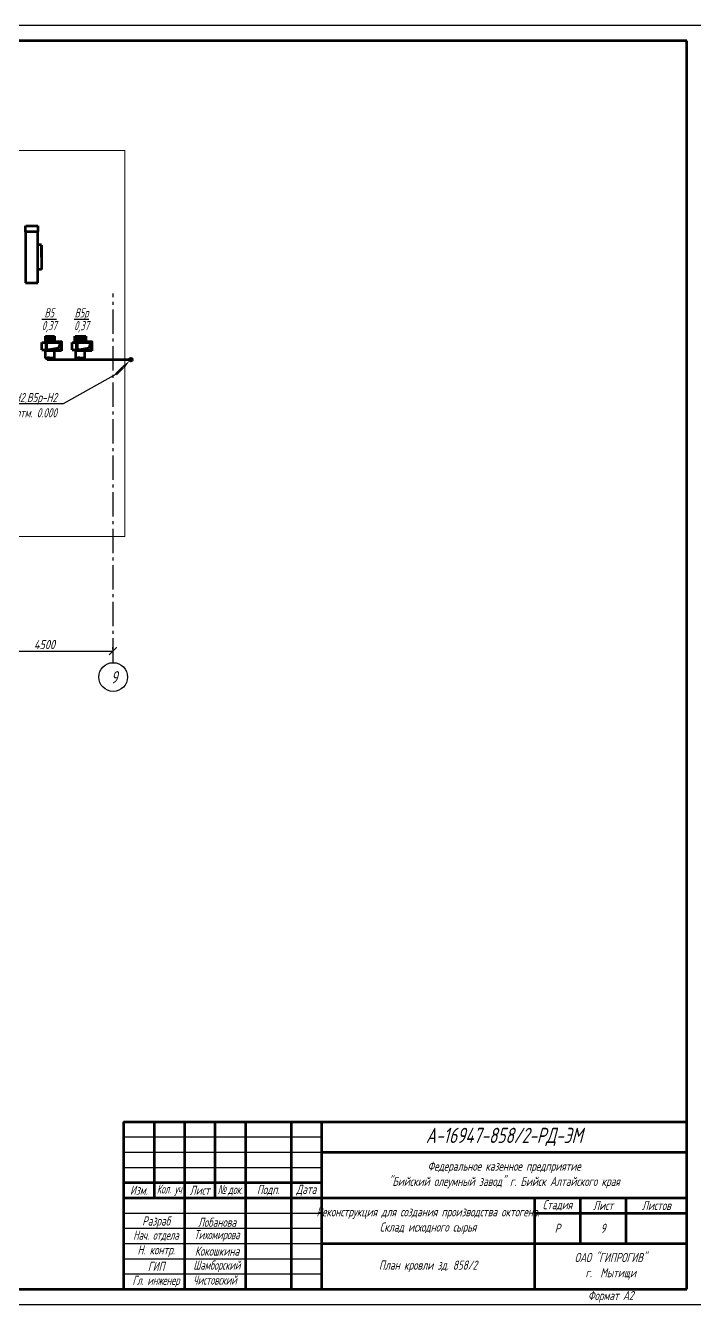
# Model space of a CAD drawing. Header units: millimetres. Extents: x -10490 to 5162, y -5053 to 76.
# Drawn here: x -3880.2 to -3660.5, y -814.1 to -394.1 of the extents above; entities that cross this region are included whole.
import ezdxf
from ezdxf import colors
from ezdxf.entities.mleader import LeaderData, LeaderLine
from ezdxf.math import Vec2, Vec3

# ---------------------------------------------------------------- set-up
doc = ezdxf.new("R2010")
doc.units = ezdxf.units.MM
doc.linetypes.add('gost6', pattern=[12, 8, -1.5, 1, -1.5])
doc.layers.get('Defpoints').update_dxf_attribs({"color": 33})
for name, color, linetype, lineweight in [('КаБель силовой (Вновь)', 1, 'Continuous', 60), ('Линия выноска', 137, 'Continuous', 25), ('Осевая', 4, 'gost6', 25), ('Размерная', 4, 'Continuous', 25), ('Рамка толстая', 7, 'Continuous', 60), ('Рамка тонкая', 5, 'Continuous', 25), ('Строительный', 251, 'Continuous', 13), ('Текст', 2, 'Continuous', 25), ('Штампы', 252, 'Continuous', 25), ('ЭлектрооБорудование (Вновь)', 160, 'Continuous', 60)]:
    doc.layers.add(name, color=color, linetype=linetype, lineweight=lineweight)
doc.styles.add('gost shx', font='gost.shx', dxfattribs={"oblique": 15})
doc.styles.add('SIMPLEX', font='simplex.shx', dxfattribs={"width": 0.7, "oblique": 15})
doc.styles.add('СИМПЛЕКС', font='simplex.shx', dxfattribs={"width": 0.7, "oblique": 15, "height": 500})
doc.dimstyles.new('ISO-25', dxfattribs={"dimtxt": 3, "dimasz": 2.5, "dimexe": 1.25, "dimexo": 0.625, "dimtad": 1, "dimtxsty": 'gost shx', "dimcen": 2.5, "dimclrt": 2, "dimadec": 0, "dimazin": 0, "dimtfac": 1, "dimtmove": 0, "dimatfit": 3, "dimfxl": 1, "dimarcsym": 0})

# ---------------------------------------------------------------- blocks, each defined once
blk = doc.blocks.new('A$C0CDB385D')
at = {"layer": 'Рамка толстая'}
for p, q in [((589, 415), (20, 415)), ((589, 5), (589, 415)), ((20, 5), (589, 5))]:
    blk.add_line(p, q, dxfattribs=at)
at = {"layer": 'Рамка тонкая'}
for p, q in [((594, 420), (0, 420)), ((0, 0), (594, 0))]:
    blk.add_line(p, q, dxfattribs=at)
blk = doc.blocks.new('_ArchTick')
at = {"color": 0, "linetype": 'ByBlock', "const_width": 0.15}
blk.add_lwpolyline([(-0.5, -0.5), (0.5, 0.5)], dxfattribs=at)
blk = doc.blocks.new('*D522')
at = {"layer": 'Defpoints', "color": 0, "lineweight": 30, "transparency": 16777216}
for p in [(-3896.51, -599.56), (-3851.56, -599.56), (-3851.56, -599.56)]:
    blk.add_point(p, dxfattribs=at)
at = {"layer": 'Размерная', "color": 0, "lineweight": -2, "transparency": 16777216}
for p, q in [((-3896.51, -598.93), (-3896.51, -598.31)), ((-3896.51, -599.56), (-3851.56, -599.56)), ((-3851.56, -598.93), (-3851.56, -598.31))]:
    blk.add_line(p, q, dxfattribs=at)
at = {"layer": 'Размерная', "color": 0, "lineweight": -2, "transparency": 16777216, "xscale": 2.5, "yscale": 2.5, "zscale": 2.5, "rotation": 180}
blk.add_blockref('_ArchTick', (-3896.51, -599.56), dxfattribs=at)
at = {"layer": 'Размерная', "color": 0, "lineweight": -2, "transparency": 16777216, "xscale": 2.5, "yscale": 2.5, "zscale": 2.5}
blk.add_blockref('_ArchTick', (-3851.56, -599.56), dxfattribs=at)
at = {"layer": 'Размерная', "color": 2, "transparency": 16777216, "insert": (-3874.03, -597.43), "char_height": 3, "attachment_point": 5, "style": 'gost shx'}
blk.add_mtext('4500', dxfattribs=at)
blk = doc.blocks.new('_None')

msp = doc.modelspace()

# ---------------------------------------------------------------- hatches: boundary and pattern name
at = {"layer": 'КаБель силовой (Вновь)'}
msp.add_hatch(color=256, dxfattribs=at).paths.add_polyline_path([(-3845.15427, -503.85009, 1), (-3846.15427, -503.85009, 1)])
at = {"layer": 'ЭлектрооБорудование (Вновь)', "ltscale": 10}
h = msp.add_hatch(dxfattribs=at)
h.set_pattern_fill('ANSI37', color=256, scale=0.26, angle=180, style=0)
h.set_pattern_definition([(225, (-6316.90875, -1991.79765), (0.58371665, -0.58371665), []), (315, (-6316.90875, -1991.79765), (0.58371665, 0.58371665), [])])
h.paths.add_polyline_path([(-3873.71622, -498.18009), (-3873.45622, -498.18009), (-3873.45622, -497.93009), (-3870.71622, -497.93009), (-3870.71622, -496.18009), (-3873.71622, -496.18009)])
h = msp.add_hatch(dxfattribs=at)
h.set_pattern_fill('ANSI37', color=256, scale=0.26, angle=180, style=0)
h.set_pattern_definition([(225, (-6306.90875, -1991.79765), (0.58371665, -0.58371665), []), (315, (-6306.90875, -1991.79765), (0.58371665, 0.58371665), [])])
h.paths.add_polyline_path([(-3864.01362, -498.18009), (-3863.45622, -498.18009), (-3863.45622, -497.93009), (-3860.44122, -497.93009), (-3860.44122, -496.18009), (-3864.01362, -496.18009)])

# ---------------------------------------------------------------- linework, layer by layer
at = {"layer": 'КаБель силовой (Вновь)'}
for p, q in [((-3872.81427, -502.85009), (-3872.81427, -503.85009)), ((-3872.81427, -503.85009), (-3845.65427, -503.85009)), ((-3862.81427, -502.85009), (-3862.81427, -503.85009)), ((-3850.4487, -508.64452), (-3848.12914, -506.32497))]:
    msp.add_line(p, q, dxfattribs=at)
msp.add_circle((-3845.65427, -503.85009), 0.5, dxfattribs=at)
msp.add_solid([(-3848.4827, -505.97141), (-3847.77559, -506.67852), (-3846.00782, -504.20365)], dxfattribs=at)
at = {"layer": 'Осевая'}
msp.add_line((-3851.45622, -603.38142), (-3851.45622, -482.10325), dxfattribs=at)
at = {"layer": 'Рамка тонкая'}
msp.add_circle((-3851.45622, -608.09986), 4.71844, dxfattribs=at)
at = {"layer": 'Строительный', "ltscale": 100}
msp.add_lwpolyline([(-4185.15427, -435.14645), (-3847.65427, -435.14645), (-3847.65427, -561.94645), (-3991.15427, -561.94645), (-3991.15078, -587.54645), (-4038.35001, -587.54645), (-4038.35001, -561.93334), (-4185.15427, -561.94645), (-4185.15427, -435.14645)], dxfattribs=at)
at = {"layer": 'Штампы', "lineweight": 60}
for p, q in [((-3848.04361, -754.14683), (-3663.04361, -754.14683)), ((-3848.04361, -754.14683), (-3848.04361, -809.14683)), ((-3838.04361, -754.14683), (-3838.04361, -779.14683)), ((-3828.04361, -754.14683), (-3828.04361, -809.14683)), ((-3818.04361, -754.14683), (-3818.04361, -779.14683)), ((-3808.04361, -754.14683), (-3808.04361, -809.14683)), ((-3793.04361, -754.14683), (-3793.04361, -809.14683)), ((-3783.04361, -754.14683), (-3783.04361, -809.14683)), ((-3783.04361, -764.14683), (-3663.04361, -764.14683)), ((-3848.04361, -774.14683), (-3783.04361, -774.14683)), ((-3848.04361, -779.14683), (-3663.04361, -779.14683)), ((-3713.04361, -779.14683), (-3713.04361, -809.14683)), ((-3698.04361, -779.14683), (-3698.04361, -794.14683)), ((-3683.04361, -779.14683), (-3683.04361, -794.14683)), ((-3713.04361, -784.14683), (-3663.04361, -784.14683)), ((-3783.04361, -794.14683), (-3663.04361, -794.14683))]:
    msp.add_line(p, q, dxfattribs=at)
at = {"layer": 'Штампы', "color": 5, "lineweight": 25}
for p, q in [((-3848.04361, -759.14683), (-3783.04361, -759.14683)), ((-3848.04361, -764.14683), (-3783.04361, -764.14683)), ((-3848.04361, -769.14683), (-3783.04361, -769.14683)), ((-3848.04361, -784.14683), (-3783.04361, -784.14683)), ((-3848.04361, -789.14683), (-3783.04361, -789.14683)), ((-3848.04361, -794.14683), (-3783.04361, -794.14683)), ((-3848.04361, -799.14683), (-3783.04361, -799.14683)), ((-3848.04361, -804.14683), (-3783.04361, -804.14683))]:
    msp.add_line(p, q, dxfattribs=at)
at = {"layer": 'ЭлектрооБорудование (Вновь)', "ltscale": 10}
for p, q in [((-3880.23637, -461.85193), (-3880.23637, -478.65193)), ((-3876.24637, -461.85193), (-3880.23637, -461.85193)), ((-3880.22784, -461.87067), (-3880.22784, -459.87067)), ((-3880.20247, -459.87067), (-3876.25233, -459.87067)), ((-3876.25233, -459.87067), (-3876.25233, -461.81149)), ((-3876.24637, -478.65193), (-3876.24637, -461.85193)), ((-3875.01672, -466.16774), (-3876.29283, -466.16774)), ((-3874.98499, -470.23012), (-3874.98499, -466.23012)), ((-3874.98499, -466.23012), (-3874.98499, -474.23012)), ((-3874.98499, -474.23012), (-3876.40883, -474.23012)), ((-3880.23637, -478.65193), (-3876.24637, -478.65193)), ((-3874.89622, -498.18009), (-3873.45622, -498.18009)), ((-3874.89622, -500.68009), (-3874.89622, -498.18009)), ((-3873.71622, -496.18009), (-3870.71622, -496.18009)), ((-3873.71622, -498.18009), (-3873.71622, -496.18009)), ((-3870.71622, -496.18009), (-3870.71622, -497.93009)), ((-3869.33828, -500.01227), (-3868.70622, -498.18009)), ((-3864.89622, -498.18009), (-3863.45622, -498.18009)), ((-3864.89622, -500.68009), (-3864.89622, -498.18009)), ((-3864.01362, -498.18009), (-3864.01362, -496.18009)), ((-3863.99122, -496.18009), (-3860.44122, -496.18009)), ((-3860.44122, -496.18009), (-3860.44122, -497.93009)), ((-3859.33828, -500.01227), (-3858.70622, -498.18009)), ((-3874.89622, -500.68009), (-3873.45622, -500.68009)), ((-3873.67787, -503.41728), (-3873.67787, -500.68009)), ((-3873.16127, -503.85009), (-3873.67787, -503.41728)), ((-3873.67787, -503.41728), (-3872.21622, -503.41728)), ((-3873.20622, -500.68009), (-3869.33828, -500.01227)), ((-3873.16127, -503.85009), (-3871.27117, -503.85009)), ((-3870.75458, -503.41728), (-3872.21622, -503.41728)), ((-3871.27117, -503.85009), (-3870.75458, -503.41728)), ((-3870.75458, -503.41728), (-3870.75458, -500.93009)), ((-3864.89622, -500.68009), (-3863.45622, -500.68009)), ((-3863.67787, -503.41728), (-3863.67787, -500.68009)), ((-3863.16127, -503.85009), (-3863.67787, -503.41728)), ((-3863.67787, -503.41728), (-3862.21622, -503.41728)), ((-3863.20622, -500.68009), (-3859.33828, -500.01227)), ((-3861.27117, -503.85009), (-3863.16127, -503.85009)), ((-3860.75458, -503.41728), (-3862.21622, -503.41728)), ((-3861.27117, -503.85009), (-3860.75458, -503.41728)), ((-3860.75458, -503.41728), (-3860.75458, -500.93009))]:
    msp.add_line(p, q, dxfattribs=at)
for points in [[(-3868.45622, -500.93009), (-3873.45622, -500.93009), (-3873.45622, -497.93009), (-3868.45622, -497.93009)], [(-3868.70622, -500.68009), (-3873.20622, -500.68009), (-3873.20622, -498.18009), (-3868.70622, -498.18009)], [(-3858.45622, -500.93009), (-3863.45622, -500.93009), (-3863.45622, -497.93009), (-3858.45622, -497.93009)], [(-3858.70622, -500.68009), (-3863.20622, -500.68009), (-3863.20622, -498.18009), (-3858.70622, -498.18009)]]:
    msp.add_lwpolyline(points, close=True, dxfattribs=at)

# ---------------------------------------------------------------- block references
msp.add_blockref('A$C0CDB385D', (-4252.0436, -814.14684))

# ---------------------------------------------------------------- texts
at = {"layer": 'Текст', "style": 'SIMPLEX', "oblique": 15, "width": 0.7}
msp.add_text('9', height=4, dxfattribs=at).set_placement((-3852.18897, -610.15365))
at = {"layer": 'Текст', "char_height": 3, "width": 5.6507904, "attachment_point": 5, "style": 'SIMPLEX'}
for s, insert in [('\\A1;{\\W0.6;\\SВ5/0,37;}', (-3872.45978, -490.58345)), ('\\A1;{\\W0.6;\\SВ5р/0,37;}', (-3861.85428, -490.59636))]:
    msp.add_mtext(s, dxfattribs=dict(at, insert=insert))
at = {"layer": 'Штампы', "color": 2, "attachment_point": 5, "style": 'SIMPLEX'}
for s, insert, char_height, width in [('А-16947-858/2-РД-ЭМ', (-3723.04361, -759.14683), 5, 120), ('Федеральное казенное предприятие\\P"Бийский олеумный завод" г. Бийск Алтайского края', (-3723.04361, -771.64683), 3, 120), ('Изм.', (-3843.04361, -776.64683), 3, 10), ('{\\W0.5;Кол. уч}', (-3833.04361, -776.64683), 3, 10), ('{\\W0.7;Лист}', (-3823.04361, -776.64683), 3, 10), ('{\\fArial|b0|i0|c204|p34;\\W0.6;№ \\Fsimplex|c204;док.}', (-3813.04361, -776.64683), 3, 10), ('Подп.', (-3800.54361, -776.64683), 3, 15), ('{\\W0.7;Дата}', (-3788.04361, -776.64683), 3, 10), ('Стадия', (-3705.54361, -781.64683), 3, 15), ('Лист', (-3690.54361, -781.64683), 3, 15), ('Листов', (-3673.04361, -781.64683), 3, 20), (' Разраб', (-3838.04361, -787.14683), 3, 20), ('Реконструкция для создания производства октогена. \\PСклад исходного сырья', (-3748.04361, -786.64683), 3, 70), (' Лобанова', (-3818.04361, -787.14683), 3, 20), ('Р', (-3705.54361, -789.14683), 3, 15), ('9', (-3690.54361, -789.14683), 3, 15), ('{\\W0.6; Нач. отдела}', (-3838.04361, -791.64683), 3, 20), ('{\\W0.65; Тихомирова}', (-3818.04361, -791.64683), 3, 20), (' Н. контр.', (-3838.04361, -796.64683), 3, 20), (' Кокошкина', (-3818.04361, -796.64683), 3, 20), ('ОАО "ГИПРОГИВ"\\Pг.  Мытищи', (-3688.04361, -801.64683), 3, 50), (' ГИП', (-3838.04361, -801.64683), 3, 20), ('{\\W0.6; Шамборский}', (-3818.04361, -801.64683), 3, 20), ('План кровли зд. 858/2', (-3748.04361, -801.64683), 3, 70), ('{\\W0.6; Гл. инженер}', (-3838.04361, -806.64683), 3, 20), ('{\\W0.6;Чистовский}', (-3818.04361, -806.14683), 3, 20), ('Формат А2', (-3688.04361, -811.64683), 3, 50)]:
    msp.add_mtext(s, dxfattribs=dict(at, insert=insert, char_height=char_height, width=width))

# ---------------------------------------------------------------- dimensions: what is measured, and where the dimension line sits
at = {"layer": 'Размерная'}
dim = msp.add_linear_dim(base=(-3851.56014, -599.55706), p1=(-3896.50818, -599.55706), p2=(-3851.56014, -599.55706), dimstyle='ISO-25', override={"dimlfac": 100, "dimrnd": 500, "dimblk1": 'ArchTick', "dimblk2": 'ArchTick', "dimsah": 1}, dxfattribs=at)
dim.commit()
dim.dimension.update_dxf_attribs({"geometry": '*D522', "text_midpoint": (-3874.03416, -597.43206)})

# ---------------------------------------------------------------- leaders
at = {"layer": 'Линия выноска'}
ml = msp.add_multileader_mtext('Standard', dxfattribs=at)
ml.set_content('В5-Н2,В5р-Н2\\Pс отм. 0.000', color=2, style='СИМПЛЕКС')
ml.set_leader_properties()
ml.set_arrow_properties(name='NONE')
ml.build(insert=Vec2(0, 0))
ml.multileader.update_dxf_attribs({"text_left_attachment_type": 6, "text_right_attachment_type": 6, "dogleg_length": 0, "arrow_head_size": 2})
ctx = ml.context
ctx.base_point, ctx.char_height, ctx.arrow_head_size, ctx.plane_origin = Vec3(-3896.37398, -518.40785), 3, 2, Vec3(-3893.3876, -552.59733)
ctx.left_attachment, ctx.right_attachment, ctx.text_align_type = 6, 6, 2
notes = []
notes.append((ctx, [(1, (1, 1, 0), (-3867.92325, -518.40785), (-1, 0), 0, [(0, [(-3850.4487, -508.64452)], 0, [])])]))
ctx.mtext.insert, ctx.mtext.alignment, ctx.mtext.flow_direction = Vec3(-3869.92325, -514.80785), 3, 5
for ctx, leaders in notes:
    for number, flags, end, landing, length, lines in leaders:
        leader = LeaderData()
        leader.index, (leader.has_last_leader_line, leader.has_dogleg_vector, leader.attachment_direction) = number, flags
        leader.last_leader_point, leader.dogleg_vector, leader.dogleg_length = Vec3(end), Vec3(landing), length
        for number, points, colour, breaks in lines:
            line = LeaderLine()
            line.index, line.vertices, line.color, line.breaks = number, Vec3.list(points), colors.encode_raw_color(colour), breaks
            leader.lines.append(line)
        ctx.leaders.append(leader)

doc.saveas('drawing.dxf')
